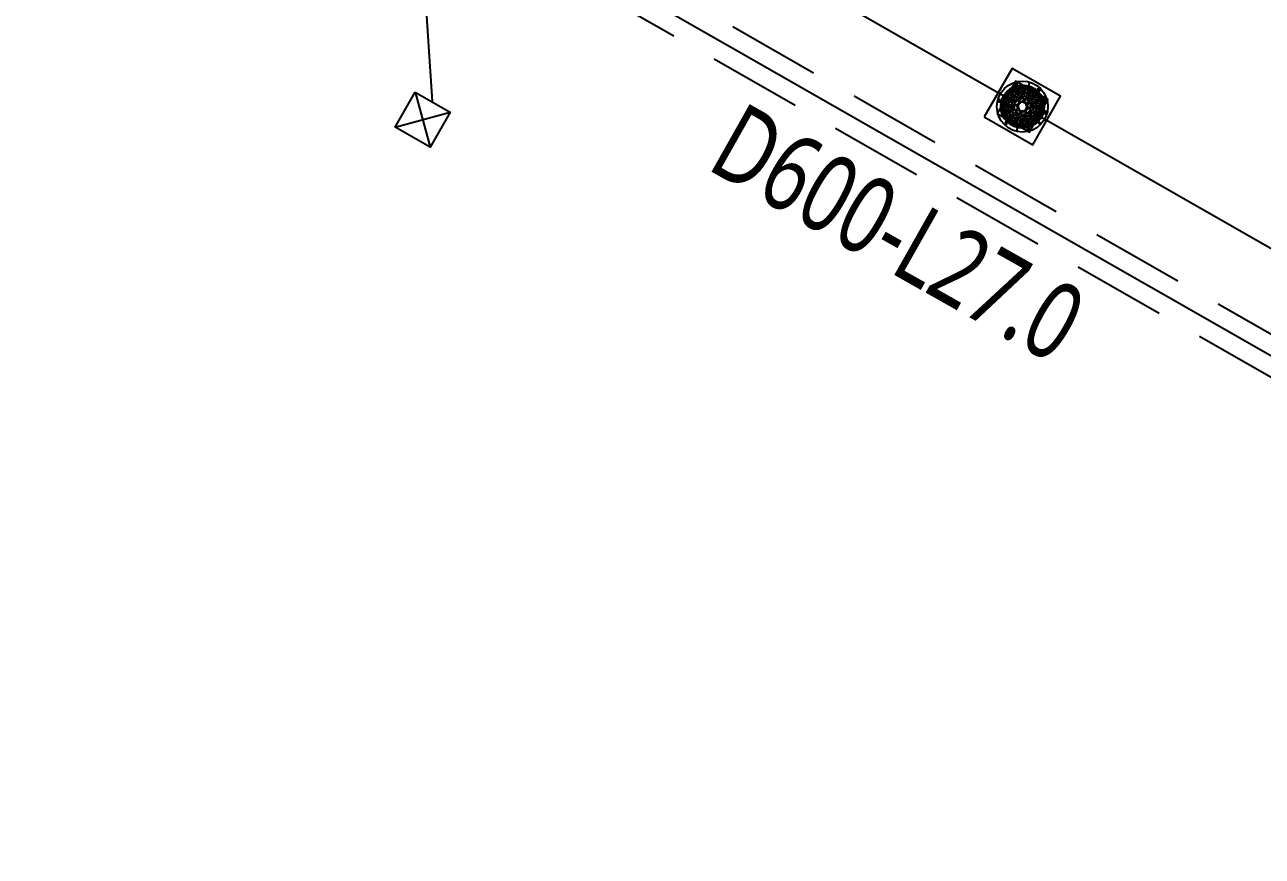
# Model space of a CAD drawing. Header units: millimetres. Extents: x 252222657 to 254795153, y 504225591 to 504550014.
# Drawn here: x 252395264 to 252415189, y 504314743 to 504328129 of the extents above; entities that cross this region are included whole.
import ezdxf
from ezdxf.lldxf.tags import DXFTag

# ---------------------------------------------------------------- set-up
doc = ezdxf.new("R2010")
doc.units = ezdxf.units.MM
doc.linetypes.add('DASHED', pattern=[0.75, 0.5, -0.25])
for name, color, linetype in [('1-계획-연결관', 7, 'Continuous'), ('1-계획-우수관로', 3, 'Continuous'), ('1-계획-우수문자', 2, 'Continuous'), ('1-계획-우수받이', 2, 'Continuous'), ('2-계획-오수관로', 3, 'Continuous'), ('2-계획-오수집수정', 26, 'Continuous'), ('NO체인', 1, 'Continuous')]:
    doc.layers.add(name, color=color, linetype=linetype)
doc.styles.add('GHS', font='malgun.ttf')
tags = doc.linetypes.add('CDZ001', pattern='A,0.9,[123,KHCLINE.shx,S=0.00909,R=0,X=0,Y=0],-0.3,-0.5', length=1.7).pattern_tags.tags
tags[14:15] = [DXFTag(74, 4), DXFTag(75, 0), DXFTag(340, '0'), DXFTag(46, 1.0), DXFTag(50, 0.0), DXFTag(44, 0.0), DXFTag(45, 0.0)]
tags[12:13] = [DXFTag(74, 4), DXFTag(75, 0), DXFTag(340, '0'), DXFTag(46, 1.0), DXFTag(50, 0.0), DXFTag(44, 0.0), DXFTag(45, 0.0)]

# ---------------------------------------------------------------- blocks, each defined once
blk = doc.blocks.new('A$C198048F0')
at = {"layer": '1-계획-우수받이'}
blk.add_lwpolyline([(0, 0), (0.5, 0), (0.5, 0.5), (0, 0.5)], close=True, dxfattribs=at)
at = {"layer": '1-계획-우수받이', "color": 1}
for points in [[(0, 0), (0.5, 0.5)], [(0, 0.5), (0.5, 0)]]:
    blk.add_lwpolyline(points, dxfattribs=at)
blk = doc.blocks.new('A$C6C3F3C2C')
at = {"layer": '2-계획-오수집수정', "color": 251}
for p, q in [((0.351, 0.848), (0.367, 0.789)), ((0.58, 0.807), (0.513, 0.825)), ((0.553, 0.803), (0.533, 0.808)), ((0.558, 0.824), (0.539, 0.829)), ((0.18, 0.731), (0.166, 0.717)), ((0.196, 0.715), (0.182, 0.701)), ((0.194, 0.607), (0.229, 0.587)), ((0.219, 0.642), (0.237, 0.626)), ((0.229, 0.653), (0.247, 0.638)), ((0.285, 0.651), (0.26, 0.682)), ((0.296, 0.66), (0.272, 0.692)), ((0.283, 0.606), (0.297, 0.594)), ((0.315, 0.611), (0.294, 0.639)), ((0.327, 0.62), (0.306, 0.648)), ((0.308, 0.714), (0.318, 0.693)), ((0.321, 0.721), (0.332, 0.7)), ((0.336, 0.585), (0.325, 0.599)), ((0.348, 0.594), (0.336, 0.608)), ((0.34, 0.651), (0.348, 0.634)), ((0.353, 0.657), (0.362, 0.64)), ((0.364, 0.725), (0.372, 0.698)), ((0.376, 0.683), (0.385, 0.65)), ((0.384, 0.73), (0.391, 0.703)), ((0.389, 0.635), (0.398, 0.601)), ((0.395, 0.689), (0.404, 0.655)), ((0.408, 0.64), (0.417, 0.607)), ((0.422, 0.749), (0.424, 0.725)), ((0.427, 0.678), (0.429, 0.659)), ((0.437, 0.75), (0.439, 0.726)), ((0.442, 0.679), (0.444, 0.66)), ((0.465, 0.626), (0.467, 0.644)), ((0.469, 0.659), (0.473, 0.694)), ((0.475, 0.709), (0.48, 0.749)), ((0.479, 0.624), (0.482, 0.642)), ((0.484, 0.657), (0.488, 0.692)), ((0.49, 0.707), (0.495, 0.747)), ((0.514, 0.67), (0.508, 0.652)), ((0.538, 0.624), (0.52, 0.594)), ((0.528, 0.665), (0.522, 0.647)), ((0.536, 0.737), (0.529, 0.715)), ((0.555, 0.614), (0.538, 0.584)), ((0.551, 0.733), (0.543, 0.71)), ((0.562, 0.668), (0.545, 0.637)), ((0.58, 0.658), (0.562, 0.627)), ((0.59, 0.716), (0.57, 0.681)), ((0.595, 0.627), (0.583, 0.613)), ((0.607, 0.706), (0.587, 0.671)), ((0.606, 0.617), (0.594, 0.603)), ((0.611, 0.585), (0.639, 0.606)), ((0.642, 0.681), (0.626, 0.663)), ((0.653, 0.671), (0.638, 0.653)), ((0.651, 0.615), (0.682, 0.64)), ((0.66, 0.604), (0.692, 0.628)), ((0.745, 0.735), (0.702, 0.691)), ((0.15, 0.437), (0.174, 0.439)), ((0.191, 0.475), (0.151, 0.48)), ((0.151, 0.422), (0.175, 0.424)), ((0.193, 0.49), (0.153, 0.495)), ((0.163, 0.536), (0.185, 0.529)), ((0.167, 0.551), (0.19, 0.543)), ((0.184, 0.59), (0.219, 0.57)), ((0.241, 0.469), (0.206, 0.473)), ((0.243, 0.484), (0.208, 0.488)), ((0.211, 0.395), (0.245, 0.404)), ((0.221, 0.442), (0.24, 0.444)), ((0.222, 0.427), (0.241, 0.429)), ((0.23, 0.514), (0.248, 0.508)), ((0.232, 0.562), (0.263, 0.545)), ((0.235, 0.528), (0.253, 0.522)), ((0.242, 0.58), (0.273, 0.562)), ((0.274, 0.465), (0.256, 0.467)), ((0.276, 0.479), (0.258, 0.482)), ((0.26, 0.408), (0.293, 0.417)), ((0.273, 0.595), (0.287, 0.583)), ((0.276, 0.538), (0.306, 0.52)), ((0.286, 0.555), (0.316, 0.538)), ((0.308, 0.421), (0.366, 0.437)), ((0.313, 0.402), (0.371, 0.418)), ((0.319, 0.513), (0.372, 0.483)), ((0.329, 0.53), (0.382, 0.5)), ((0.402, 0.587), (0.418, 0.529)), ((0.421, 0.592), (0.437, 0.534)), ((0.513, 0.581), (0.483, 0.528)), ((0.53, 0.571), (0.5, 0.518)), ((0.571, 0.37), (0.518, 0.4)), ((0.581, 0.387), (0.528, 0.417)), ((0.587, 0.498), (0.529, 0.482)), ((0.592, 0.479), (0.534, 0.463)), ((0.585, 0.564), (0.599, 0.575)), ((0.594, 0.552), (0.608, 0.564)), ((0.635, 0.511), (0.601, 0.502)), ((0.64, 0.492), (0.607, 0.483)), ((0.62, 0.573), (0.648, 0.594)), ((0.624, 0.421), (0.642, 0.418)), ((0.626, 0.435), (0.644, 0.433)), ((0.651, 0.56), (0.634, 0.552)), ((0.657, 0.547), (0.64, 0.538)), ((0.683, 0.524), (0.65, 0.515)), ((0.689, 0.505), (0.655, 0.496)), ((0.657, 0.416), (0.692, 0.412)), ((0.678, 0.473), (0.659, 0.471)), ((0.659, 0.431), (0.694, 0.427)), ((0.679, 0.458), (0.66, 0.456)), ((0.714, 0.592), (0.693, 0.582)), ((0.737, 0.539), (0.698, 0.528)), ((0.721, 0.579), (0.7, 0.568)), ((0.742, 0.52), (0.703, 0.509)), ((0.707, 0.41), (0.747, 0.405)), ((0.709, 0.425), (0.749, 0.42)), ((0.749, 0.478), (0.725, 0.476)), ((0.75, 0.463), (0.726, 0.461)), ((0.807, 0.538), (0.802, 0.557)), ((0.824, 0.516), (0.806, 0.582)), ((0.828, 0.543), (0.823, 0.563)), ((0.072, 0.357), (0.077, 0.337)), ((0.093, 0.362), (0.098, 0.343)), ((0.158, 0.38), (0.197, 0.391)), ((0.163, 0.361), (0.202, 0.372)), ((0.179, 0.321), (0.2, 0.332)), ((0.186, 0.308), (0.207, 0.318)), ((0.24, 0.296), (0.208, 0.272)), ((0.217, 0.376), (0.25, 0.385)), ((0.249, 0.285), (0.218, 0.26)), ((0.243, 0.353), (0.26, 0.362)), ((0.247, 0.229), (0.262, 0.247)), ((0.249, 0.34), (0.266, 0.348)), ((0.28, 0.327), (0.252, 0.306)), ((0.258, 0.219), (0.274, 0.237)), ((0.289, 0.315), (0.261, 0.294)), ((0.265, 0.389), (0.299, 0.398)), ((0.306, 0.348), (0.292, 0.336)), ((0.293, 0.194), (0.313, 0.229)), ((0.294, 0.283), (0.306, 0.297)), ((0.315, 0.336), (0.301, 0.325)), ((0.305, 0.273), (0.317, 0.287)), ((0.31, 0.184), (0.33, 0.219)), ((0.32, 0.242), (0.338, 0.273)), ((0.338, 0.232), (0.355, 0.263)), ((0.345, 0.286), (0.362, 0.316)), ((0.362, 0.276), (0.38, 0.306)), ((0.37, 0.329), (0.4, 0.382)), ((0.372, 0.235), (0.378, 0.253)), ((0.386, 0.23), (0.392, 0.248)), ((0.387, 0.319), (0.417, 0.372)), ((0.416, 0.243), (0.412, 0.208)), ((0.421, 0.276), (0.418, 0.258)), ((0.431, 0.241), (0.427, 0.206)), ((0.435, 0.274), (0.433, 0.256)), ((0.458, 0.221), (0.456, 0.24)), ((0.479, 0.308), (0.463, 0.366)), ((0.473, 0.222), (0.471, 0.241)), ((0.498, 0.313), (0.482, 0.371)), ((0.492, 0.26), (0.483, 0.293)), ((0.505, 0.211), (0.496, 0.245)), ((0.511, 0.265), (0.502, 0.299)), ((0.524, 0.217), (0.515, 0.25)), ((0.536, 0.175), (0.528, 0.202)), ((0.547, 0.243), (0.538, 0.26)), ((0.552, 0.306), (0.564, 0.292)), ((0.56, 0.249), (0.552, 0.266)), ((0.564, 0.315), (0.575, 0.301)), ((0.579, 0.179), (0.568, 0.2)), ((0.573, 0.28), (0.594, 0.252)), ((0.592, 0.186), (0.582, 0.207)), ((0.614, 0.345), (0.584, 0.362)), ((0.585, 0.289), (0.606, 0.261)), ((0.624, 0.362), (0.594, 0.38)), ((0.617, 0.294), (0.603, 0.306)), ((0.604, 0.24), (0.628, 0.208)), ((0.627, 0.305), (0.613, 0.317)), ((0.615, 0.249), (0.64, 0.218)), ((0.658, 0.32), (0.627, 0.338)), ((0.668, 0.338), (0.637, 0.355)), ((0.665, 0.372), (0.647, 0.378)), ((0.67, 0.386), (0.652, 0.392)), ((0.671, 0.247), (0.653, 0.262)), ((0.681, 0.258), (0.663, 0.274)), ((0.706, 0.293), (0.671, 0.313)), ((0.716, 0.31), (0.681, 0.33)), ((0.695, 0.159), (0.743, 0.208)), ((0.733, 0.349), (0.71, 0.357)), ((0.737, 0.364), (0.715, 0.371)), ((0.844, 0.337), (0.785, 0.352)), ((0.849, 0.356), (0.79, 0.371)), ((0.342, 0.076), (0.361, 0.071)), ((0.347, 0.097), (0.367, 0.092)), ((0.349, 0.167), (0.357, 0.19)), ((0.364, 0.163), (0.371, 0.185)), ((0.41, 0.193), (0.405, 0.153)), ((0.425, 0.191), (0.42, 0.151)), ((0.463, 0.15), (0.461, 0.174)), ((0.478, 0.151), (0.476, 0.175)), ((0.516, 0.17), (0.509, 0.197)), ((0.568, 0.057), (0.552, 0.116)), ((0.704, 0.185), (0.718, 0.199)), ((0.72, 0.169), (0.734, 0.183))]:
    blk.add_line(p, q, dxfattribs=at)
at = {"layer": '2-계획-오수집수정'}
blk.add_line((0.731, 0.749), (0.688, 0.705), dxfattribs=at)
for points in [[(0, 0), (0.9, 0), (0.9, 0.9), (0, 0.9)], [(0.15, 0.15), (0.75, 0.15), (0.75, 0.75), (0.15, 0.75)]]:
    blk.add_lwpolyline(points, close=True, dxfattribs=at)
at = {"layer": '2-계획-오수집수정', "color": 251, "const_width": 0.005}
for points in [[(0.506, 0.131, -0.911436), (0.336, 0.753, -0.911436)], [(0.564, 0.147, 0.911436), (0.394, 0.769, 0.911436)]]:
    blk.add_lwpolyline(points, format="xyb", dxfattribs=at)
at = {"layer": '2-계획-오수집수정', "color": 251}
for centre, radius in [((0.45, 0.45), 0.41), ((0.45, 0.45), 0.349), ((0.45, 0.45), 0.327), ((0.45, 0.45), 0.3), ((0.26, 0.616), 0.01), ((0.336, 0.675), 0.01), ((0.433, 0.702), 0.01), ((0.469, 0.601), 0.01), ((0.529, 0.69), 0.01), ((0.616, 0.64), 0.01), ((0.198, 0.433), 0.01), ((0.21, 0.529), 0.01), ((0.299, 0.469), 0.01), ((0.356, 0.57), 0.01), ((0.57, 0.544), 0.01), ((0.601, 0.431), 0.01), ((0.675, 0.564), 0.01), ((0.702, 0.467), 0.01), ((0.225, 0.336), 0.01), ((0.284, 0.26), 0.01), ((0.33, 0.356), 0.01), ((0.371, 0.21), 0.01), ((0.431, 0.299), 0.01), ((0.467, 0.198), 0.01), ((0.544, 0.33), 0.01), ((0.564, 0.225), 0.01), ((0.64, 0.284), 0.01), ((0.69, 0.371), 0.01)]:
    blk.add_circle(centre, radius, dxfattribs=at)
for centre, radius, start, end in [((0.536, 0.819), 0.011, 75.342, 255.342), ((0.555, 0.814), 0.011, 255.342, 75.342), ((0.45, 0.45), 0.32, 110.6476, 280.0363), ((0.174, 0.709), 0.011, 135.342, 315.342), ((0.188, 0.723), 0.011, 315.342, 135.342), ((0.45, 0.45), 0.3, 140.2856, 148.4317), ((0.45, 0.45), 0.3, 129.2745, 137.4205), ((0.45, 0.45), 0.26, 144.143, 148.1377), ((0.26, 0.616), 0.025, 156.5499, 214.0375), ((0.26, 0.616), 0.025, 63.5788, 121.6347), ((0.45, 0.45), 0.26, 129.495, 133.4733), ((0.45, 0.45), 0.3, 118.2634, 126.4094), ((0.45, 0.45), 0.245, 129.5962, 133.3123), ((0.26, 0.616), 0.025, 336.5499, 28.6233), ((0.45, 0.45), 0.195, 130.0462, 147.4024), ((0.45, 0.45), 0.26, 122.2107, 126.189), ((0.45, 0.45), 0.21, 129.8887, 136.7037), ((0.45, 0.45), 0.245, 122.3717, 126.0877), ((0.336, 0.675), 0.025, 134.0492, 192.1051), ((0.336, 0.675), 0.025, 227.0606, 279.134), ((0.45, 0.45), 0.3, 110.9278, 115.3983), ((0.45, 0.45), 0.21, 118.9803, 125.7952), ((0.336, 0.675), 0.025, 41.6465, 99.134), ((0.45, 0.45), 0.195, 108.2815, 125.6377), ((0.363, 0.765), 0.0308, 211.1382, 359.5457), ((0.363, 0.765), 0.0408, 239.5698, 271.137), ((0.336, 0.675), 0.025, 314.0492, 6.691), ((0.45, 0.45), 0.26, 107.5462, 111.5409), ((0.45, 0.45), 0.245, 107.6812, 111.3799), ((0.45, 0.45), 0.21, 108.0714, 114.8868), ((0.45, 0.45), 0.16, 108.9253, 119.0859), ((0.363, 0.765), 0.0408, 299.5469, 331.1141), ((0.45, 0.45), 0.26, 99.143, 103.1377), ((0.45, 0.45), 0.32, 290.6476, 100.0363), ((0.45, 0.45), 0.245, 99.304, 103.0027), ((0.45, 0.45), 0.3, 95.2856, 99.7561), ((0.45, 0.45), 0.21, 95.7971, 102.6126), ((0.45, 0.45), 0.195, 85.0462, 102.4024), ((0.433, 0.702), 0.025, 111.5499, 169.0375), ((0.433, 0.702), 0.025, 203.9929, 256.6347), ((0.45, 0.45), 0.16, 91.5981, 101.7586), ((0.45, 0.45), 0.3, 84.2745, 92.4205), ((0.433, 0.702), 0.025, 18.5788, 76.6347), ((0.433, 0.702), 0.025, 291.5499, 343.6233), ((0.45, 0.45), 0.21, 84.8887, 91.7037), ((0.469, 0.601), 0.025, 100.2996, 159.815), ((0.45, 0.45), 0.26, 84.495, 88.4733), ((0.45, 0.45), 0.245, 84.5962, 88.3123), ((0.469, 0.601), 0.025, 5.8689, 65.3844), ((0.45, 0.45), 0.195, 63.2815, 80.6377), ((0.45, 0.45), 0.21, 73.9803, 80.7952), ((0.45, 0.45), 0.245, 77.3717, 81.0877), ((0.45, 0.45), 0.26, 77.2107, 81.189), ((0.45, 0.45), 0.16, 63.9253, 74.0859), ((0.45, 0.45), 0.3, 73.2634, 81.4094), ((0.529, 0.69), 0.025, 182.0606, 234.134), ((0.529, 0.69), 0.025, 89.0492, 147.1051), ((0.45, 0.45), 0.21, 63.0714, 69.8868), ((0.529, 0.69), 0.025, 269.0492, 321.691), ((0.529, 0.69), 0.025, 356.6465, 54.134), ((0.45, 0.45), 0.245, 62.6812, 66.3799), ((0.45, 0.45), 0.3, 62.2522, 70.3983), ((0.45, 0.45), 0.26, 62.5462, 66.5409), ((0.45, 0.45), 0.195, 40.0462, 57.4024), ((0.45, 0.45), 0.21, 50.7971, 57.6126), ((0.45, 0.45), 0.245, 54.304, 58.0027), ((0.45, 0.45), 0.26, 54.143, 58.1377), ((0.616, 0.64), 0.025, 158.9929, 211.6347), ((0.45, 0.45), 0.21, 39.8887, 46.7037), ((0.616, 0.64), 0.025, 66.5499, 124.0375), ((0.616, 0.64), 0.025, 246.5499, 298.6233), ((0.45, 0.45), 0.3, 50.2856, 58.4317), ((0.45, 0.45), 0.245, 39.5962, 43.3123), ((0.616, 0.64), 0.025, 333.5788, 31.6347), ((0.45, 0.45), 0.26, 39.495, 43.4733), ((0.45, 0.45), 0.3, 39.2745, 47.4205), ((0.45, 0.45), 0.26, 32.2107, 36.189), ((0.45, 0.45), 0.3, 28.2634, 36.4094), ((0.45, 0.45), 0.3, 174.2745, 182.4205), ((0.45, 0.45), 0.3, 185.2856, 193.4317), ((0.45, 0.45), 0.3, 163.2634, 171.4094), ((0.45, 0.45), 0.3, 152.2522, 160.3983), ((0.198, 0.433), 0.025, 108.5788, 166.6347), ((0.198, 0.433), 0.025, 201.5499, 259.0375), ((0.21, 0.529), 0.025, 179.0492, 237.1051), ((0.21, 0.529), 0.025, 86.6465, 144.134), ((0.45, 0.45), 0.26, 174.495, 178.4733), ((0.45, 0.45), 0.26, 167.2107, 171.189), ((0.45, 0.45), 0.26, 189.143, 193.1377), ((0.45, 0.45), 0.245, 174.5962, 178.3123), ((0.198, 0.433), 0.025, 21.5499, 73.6233), ((0.45, 0.45), 0.245, 167.3717, 171.0877), ((0.198, 0.433), 0.025, 293.9929, 346.6347), ((0.45, 0.45), 0.245, 189.304, 193.0027), ((0.45, 0.45), 0.26, 152.5462, 156.5409), ((0.21, 0.529), 0.025, 272.0606, 324.134), ((0.45, 0.45), 0.245, 152.6812, 156.3799), ((0.21, 0.529), 0.025, 359.0492, 51.691), ((0.45, 0.45), 0.21, 174.8887, 181.7037), ((0.45, 0.45), 0.21, 185.7971, 192.6126), ((0.45, 0.45), 0.245, 144.304, 148.0027), ((0.45, 0.45), 0.21, 163.9803, 170.7952), ((0.26, 0.616), 0.025, 248.9929, 301.6347), ((0.45, 0.45), 0.21, 153.0714, 159.8868), ((0.45, 0.45), 0.195, 175.0462, 192.4024), ((0.45, 0.45), 0.195, 153.2815, 170.6377), ((0.45, 0.45), 0.21, 140.7971, 147.6126), ((0.299, 0.469), 0.025, 190.2996, 249.815), ((0.299, 0.469), 0.025, 95.8689, 155.3844), ((0.45, 0.45), 0.16, 181.5981, 191.7586), ((0.45, 0.45), 0.16, 153.9253, 164.0859), ((0.299, 0.469), 0.025, 284.8409, 60.843), ((0.45, 0.45), 0.145, 182.0408, 191.3874), ((0.45, 0.45), 0.145, 154.2965, 163.6432), ((0.45, 0.45), 0.145, 199.2965, 208.6432), ((0.45, 0.45), 0.16, 136.5981, 146.7586), ((0.45, 0.45), 0.145, 137.0408, 146.3874), ((0.356, 0.57), 0.025, 145.2996, 204.815), ((0.356, 0.57), 0.025, 239.8409, 15.843), ((0.356, 0.57), 0.025, 50.8689, 110.3844), ((0.45, 0.45), 0.085, 157.0983, 188.5856), ((0.45, 0.45), 0.085, 202.0983, 233.5856), ((0.45, 0.45), 0.145, 109.2965, 118.6432), ((0.45, 0.45), 0.07, 105.342, 285.342), ((0.45, 0.45), 0.085, 112.0983, 143.5856), ((0.45, 0.45), 0.145, 92.0408, 101.3874), ((0.45, 0.45), 0.07, 285.342, 105.342), ((0.45, 0.45), 0.085, 67.0983, 98.5856), ((0.469, 0.601), 0.025, 194.8409, 330.843), ((0.45, 0.45), 0.085, 292.0983, 323.5856), ((0.45, 0.45), 0.145, 64.2965, 73.6432), ((0.45, 0.45), 0.085, 22.0983, 53.5856), ((0.45, 0.45), 0.085, 337.0983, 8.5856), ((0.45, 0.45), 0.145, 47.0408, 56.3874), ((0.45, 0.45), 0.16, 46.5981, 56.7586), ((0.57, 0.544), 0.025, 149.8409, 285.843), ((0.57, 0.544), 0.025, 55.2996, 114.815), ((0.601, 0.431), 0.025, 104.8409, 240.843), ((0.45, 0.45), 0.145, 19.2965, 28.6432), ((0.45, 0.45), 0.145, 334.2965, 343.6432), ((0.57, 0.544), 0.025, 320.8689, 20.3844), ((0.45, 0.45), 0.16, 18.9253, 29.0859), ((0.45, 0.45), 0.145, 2.0408, 11.3874), ((0.45, 0.45), 0.16, 333.9253, 344.0859), ((0.601, 0.431), 0.025, 275.8689, 335.3844), ((0.45, 0.45), 0.16, 1.5981, 11.7586), ((0.45, 0.45), 0.195, 18.2815, 35.6377), ((0.601, 0.431), 0.025, 10.2996, 69.815), ((0.45, 0.45), 0.21, 28.9803, 35.7952), ((0.45, 0.45), 0.195, 333.2815, 350.6377), ((0.45, 0.45), 0.195, 355.0462, 12.4024), ((0.45, 0.45), 0.21, 18.0714, 24.8868), ((0.45, 0.45), 0.245, 32.3717, 36.0877), ((0.675, 0.564), 0.025, 137.0606, 189.134), ((0.45, 0.45), 0.21, 343.9803, 350.7952), ((0.45, 0.45), 0.21, 5.7971, 12.6126), ((0.675, 0.564), 0.025, 224.0492, 276.691), ((0.45, 0.45), 0.21, 354.8887, 1.7037), ((0.675, 0.564), 0.025, 44.0492, 102.1051), ((0.45, 0.45), 0.245, 17.6812, 21.3799), ((0.702, 0.467), 0.025, 113.9929, 166.6347), ((0.702, 0.467), 0.025, 201.5499, 253.6233), ((0.45, 0.45), 0.245, 9.304, 13.0027), ((0.45, 0.45), 0.245, 347.3717, 351.0877), ((0.675, 0.564), 0.025, 311.6465, 9.134), ((0.45, 0.45), 0.26, 17.5462, 21.5409), ((0.45, 0.45), 0.245, 354.5962, 358.3123), ((0.45, 0.45), 0.26, 9.143, 13.1377), ((0.45, 0.45), 0.26, 347.2107, 351.189), ((0.702, 0.467), 0.025, 21.5499, 79.0375), ((0.45, 0.45), 0.26, 354.495, 358.4733), ((0.702, 0.467), 0.025, 288.5788, 346.6347), ((0.45, 0.45), 0.3, 17.2522, 25.3983), ((0.45, 0.45), 0.3, 343.2634, 351.4094), ((0.45, 0.45), 0.3, 5.2856, 13.4317), ((0.45, 0.45), 0.3, 354.2745, 2.4205), ((0.812, 0.56), 0.011, 15.342, 195.342), ((0.818, 0.541), 0.011, 195.342, 15.342), ((0.082, 0.359), 0.011, 15.342, 195.342), ((0.088, 0.34), 0.011, 195.342, 15.342), ((0.45, 0.45), 0.3, 197.2522, 205.3983), ((0.45, 0.45), 0.3, 208.2634, 216.4094), ((0.225, 0.336), 0.025, 131.6465, 189.134), ((0.45, 0.45), 0.26, 197.5462, 201.5409), ((0.225, 0.336), 0.025, 224.0492, 282.1051), ((0.45, 0.45), 0.245, 197.6812, 201.3799), ((0.45, 0.45), 0.3, 219.2745, 227.4205), ((0.225, 0.336), 0.025, 44.0492, 96.691), ((0.45, 0.45), 0.26, 212.2107, 216.189), ((0.225, 0.336), 0.025, 317.0606, 9.134), ((0.45, 0.45), 0.245, 212.3717, 216.0877), ((0.45, 0.45), 0.26, 219.495, 223.4733), ((0.45, 0.45), 0.21, 198.0714, 204.8868), ((0.45, 0.45), 0.3, 230.2856, 238.4317), ((0.284, 0.26), 0.025, 153.5788, 211.6347), ((0.45, 0.45), 0.245, 219.5962, 223.3123), ((0.45, 0.45), 0.195, 198.2815, 215.6377), ((0.45, 0.45), 0.21, 208.9803, 215.7952), ((0.284, 0.26), 0.025, 66.5499, 118.6233), ((0.284, 0.26), 0.025, 246.5499, 304.0375), ((0.45, 0.45), 0.21, 219.8887, 226.7037), ((0.45, 0.45), 0.26, 234.143, 238.1377), ((0.45, 0.45), 0.16, 198.9253, 209.0859), ((0.45, 0.45), 0.195, 220.0462, 237.4024), ((0.33, 0.356), 0.025, 140.8689, 200.3844), ((0.284, 0.26), 0.025, 338.9929, 31.6347), ((0.45, 0.45), 0.245, 234.304, 238.0027), ((0.33, 0.356), 0.025, 235.2996, 294.815), ((0.45, 0.45), 0.21, 230.7971, 237.6126), ((0.33, 0.356), 0.025, 329.8409, 105.843), ((0.45, 0.45), 0.26, 242.5462, 246.5409), ((0.45, 0.45), 0.245, 242.6812, 246.3799), ((0.45, 0.45), 0.16, 226.5981, 236.7586), ((0.371, 0.21), 0.025, 176.6465, 234.134), ((0.45, 0.45), 0.145, 227.0408, 236.3874), ((0.371, 0.21), 0.025, 89.0492, 141.691), ((0.45, 0.45), 0.21, 243.0714, 249.8868), ((0.45, 0.45), 0.195, 243.2815, 260.6377), ((0.45, 0.45), 0.16, 243.9253, 254.0859), ((0.371, 0.21), 0.025, 2.0606, 54.134), ((0.45, 0.45), 0.145, 244.2965, 253.6432), ((0.45, 0.45), 0.21, 253.9803, 260.7952), ((0.45, 0.45), 0.245, 257.3717, 261.0877), ((0.431, 0.299), 0.025, 185.8689, 245.3844), ((0.431, 0.299), 0.025, 14.8409, 150.843), ((0.45, 0.45), 0.085, 247.0983, 278.5856), ((0.45, 0.45), 0.245, 264.5962, 268.3123), ((0.45, 0.45), 0.21, 264.8887, 271.7037), ((0.45, 0.45), 0.195, 265.0462, 282.4024), ((0.431, 0.299), 0.025, 280.2996, 339.815), ((0.467, 0.198), 0.025, 111.5499, 163.6233), ((0.45, 0.45), 0.16, 271.5981, 281.7586), ((0.45, 0.45), 0.145, 272.0408, 281.3874), ((0.45, 0.45), 0.21, 275.7971, 282.6126), ((0.467, 0.198), 0.025, 23.9929, 76.6347), ((0.45, 0.45), 0.245, 279.304, 283.0027), ((0.45, 0.45), 0.145, 289.2965, 298.6432), ((0.45, 0.45), 0.16, 288.9253, 299.0859), ((0.45, 0.45), 0.195, 288.2815, 305.6377), ((0.45, 0.45), 0.21, 288.0714, 294.8868), ((0.544, 0.33), 0.025, 59.8409, 195.843), ((0.45, 0.45), 0.245, 287.6812, 291.3799), ((0.544, 0.33), 0.025, 230.8689, 290.3844), ((0.45, 0.45), 0.26, 287.5462, 291.5409), ((0.564, 0.225), 0.025, 134.0492, 186.691), ((0.564, 0.225), 0.025, 221.6465, 279.134), ((0.45, 0.45), 0.21, 298.9803, 305.7952), ((0.45, 0.45), 0.145, 317.0408, 326.3874), ((0.564, 0.225), 0.025, 47.0606, 99.134), ((0.544, 0.33), 0.025, 325.2996, 24.815), ((0.45, 0.45), 0.16, 316.5981, 326.7586), ((0.45, 0.45), 0.195, 310.0462, 327.4024), ((0.45, 0.45), 0.245, 302.3717, 306.0877), ((0.564, 0.225), 0.025, 314.0492, 12.1051), ((0.45, 0.45), 0.21, 309.8887, 316.7037), ((0.45, 0.45), 0.26, 302.2107, 306.189), ((0.45, 0.45), 0.3, 298.2634, 306.4094), ((0.45, 0.45), 0.245, 309.5962, 313.3123), ((0.45, 0.45), 0.21, 320.7971, 327.6126), ((0.64, 0.284), 0.025, 156.5499, 208.6233), ((0.45, 0.45), 0.26, 309.495, 313.4733), ((0.64, 0.284), 0.025, 68.9929, 121.6347), ((0.64, 0.284), 0.025, 243.5788, 301.6347), ((0.45, 0.45), 0.21, 333.0714, 339.8868), ((0.45, 0.45), 0.3, 309.2745, 317.4205), ((0.45, 0.45), 0.245, 324.304, 328.0027), ((0.45, 0.45), 0.26, 324.143, 328.1377), ((0.64, 0.284), 0.025, 336.5499, 34.0375), ((0.69, 0.371), 0.025, 179.0492, 231.691), ((0.45, 0.45), 0.245, 332.6812, 336.3799), ((0.69, 0.371), 0.025, 92.0606, 144.134), ((0.45, 0.45), 0.26, 332.5462, 336.5409), ((0.45, 0.45), 0.3, 320.2856, 328.4317), ((0.69, 0.371), 0.025, 266.6465, 324.134), ((0.69, 0.371), 0.025, 359.0492, 57.1051), ((0.45, 0.45), 0.3, 332.2522, 340.3983), ((0.726, 0.191), 0.011, 315.342, 135.342), ((0.45, 0.45), 0.3, 242.2522, 250.3983), ((0.345, 0.086), 0.011, 75.342, 255.342), ((0.364, 0.081), 0.011, 255.342, 75.342), ((0.45, 0.45), 0.3, 253.2634, 261.4094), ((0.371, 0.21), 0.025, 269.0492, 327.1051), ((0.45, 0.45), 0.26, 257.2107, 261.189), ((0.45, 0.45), 0.3, 264.2745, 272.4205), ((0.45, 0.45), 0.26, 264.495, 268.4733), ((0.467, 0.198), 0.025, 198.5788, 256.6347), ((0.467, 0.198), 0.025, 291.5499, 349.0375), ((0.45, 0.45), 0.3, 275.2856, 279.7561), ((0.45, 0.45), 0.26, 279.143, 283.1377), ((0.537, 0.135), 0.0408, 119.5469, 151.1141), ((0.537, 0.135), 0.0308, 31.1382, 179.5457), ((0.537, 0.135), 0.0408, 59.5698, 91.137), ((0.45, 0.45), 0.3, 290.9278, 295.3983), ((0.712, 0.177), 0.011, 135.342, 315.342)]:
    blk.add_arc(centre, radius, start, end, dxfattribs=at)

msp = doc.modelspace()

# ---------------------------------------------------------------- linework, layer by layer
at = {"layer": '1-계획-연결관', "linetype": 'DASHED', "ltscale": 0.5, "elevation": 3333.33}
msp.add_lwpolyline([(252401830.6, 504326881.59), (252401613.99, 504330141.46)], dxfattribs=at)
at = {"layer": '1-계획-우수관로', "color": 2, "linetype": 'DASHED', "ltscale": 3000, "elevation": 3333.33}
for points in [[(252425550.27, 504317306.69), (252402141.74, 504330676.98)], [(252425252.69, 504316785.68), (252401844.16, 504330155.97)]]:
    msp.add_lwpolyline(points, dxfattribs=at)
at = {"layer": '2-계획-오수관로', "linetype": 'CDZ001', "ltscale": 3, "elevation": 3333.33, "flags": 128}
msp.add_lwpolyline([(252411067.9, 504326960.56), (252390285.26, 504338831.01, -0.099807), (252386563.68, 504342081.34, -0.099807)], format="xyb", dxfattribs=at)
at = {"layer": '2-계획-오수관로', "linetype": 'CDZ001', "ltscale": 3, "elevation": 3333.33}
msp.add_lwpolyline([(252426974.9, 504317874.93), (252411588.9, 504326662.97)], dxfattribs=at)
at = {"layer": 'NO체인', "color": 250, "linetype": 'Continuous', "elevation": 3333.33}
msp.add_lwpolyline([(252574098.11, 504296095.75), (252534884.04, 504297702.35, 0.0295859), (252534174.72, 504297689.43), (252512356.84, 504295998.18), (252472528.93, 504292910.91, -0.15019257), (252464503.37, 504294712.29), (252389541.31, 504337528.5, -0.1700758), (252383473.17, 504344518.53), (252369901.5, 504378697.03), (252365842.52, 504383290.88), (252358697.04, 504387204.12), (252356281.34, 504388528.41), (252354678.81, 504389406.93), (252339738.68, 504397599.77), (252289245.09, 504488392.36)], format="xyb", dxfattribs=at)
msp.add_lwpolyline([(252574098.11, 504296095.75), (252534884.04, 504297702.35, 0.0295859), (252534174.72, 504297689.43), (252512356.84, 504295998.18), (252472528.93, 504292910.91, -0.15019257), (252464503.37, 504294712.29), (252389541.31, 504337528.5, -0.1700758), (252383473.17, 504344518.53), (252369901.5, 504378697.03), (252365842.52, 504383290.88), (252358697.04, 504387204.12), (252356281.34, 504388528.41), (252354678.81, 504389406.93), (252339738.68, 504397599.77), (252289245.09, 504488392.36)], format="xyb", dxfattribs=at)
msp.add_lwpolyline([(252574098.11, 504296095.75), (252534884.04, 504297702.35, 0.0295859), (252534174.72, 504297689.43), (252512356.84, 504295998.18), (252472528.93, 504292910.91, -0.15019257), (252464503.37, 504294712.29), (252389541.31, 504337528.5, -0.1700758), (252383473.17, 504344518.53), (252369901.5, 504378697.03), (252365842.52, 504383290.88), (252358697.04, 504387204.12), (252356281.34, 504388528.41), (252354678.81, 504389406.93), (252339738.68, 504397599.77), (252289245.09, 504488392.36)], format="xyb", dxfattribs=at)

# ---------------------------------------------------------------- block references
at = {"layer": '1-계획-우수받이', "color": 206, "xscale": -1300, "yscale": 1300, "zscale": 1300, "rotation": 150.2662113931595}
msp.add_blockref('A$C198048F0', (252401548.39, 504327042.78, 3333.33), dxfattribs=at)
at = {"layer": '2-계획-오수집수정', "linetype": 'DASHED', "xscale": 1000, "yscale": 1000, "zscale": 1000, "rotation": 330.2662114255837}
msp.add_blockref('A$C6C3F3C2C', (252410714.46, 504326644.2, 3333.33), dxfattribs=at)

# ---------------------------------------------------------------- texts
at = {"layer": '1-계획-우수문자', "color": 2, "style": 'GHS', "width": 0.75}
msp.add_text('D600-L27.0', height=1250, rotation=330.557472, dxfattribs=at).set_placement((252406218.17, 504325821.06, 3333.33))

doc.saveas('drawing.dxf')
